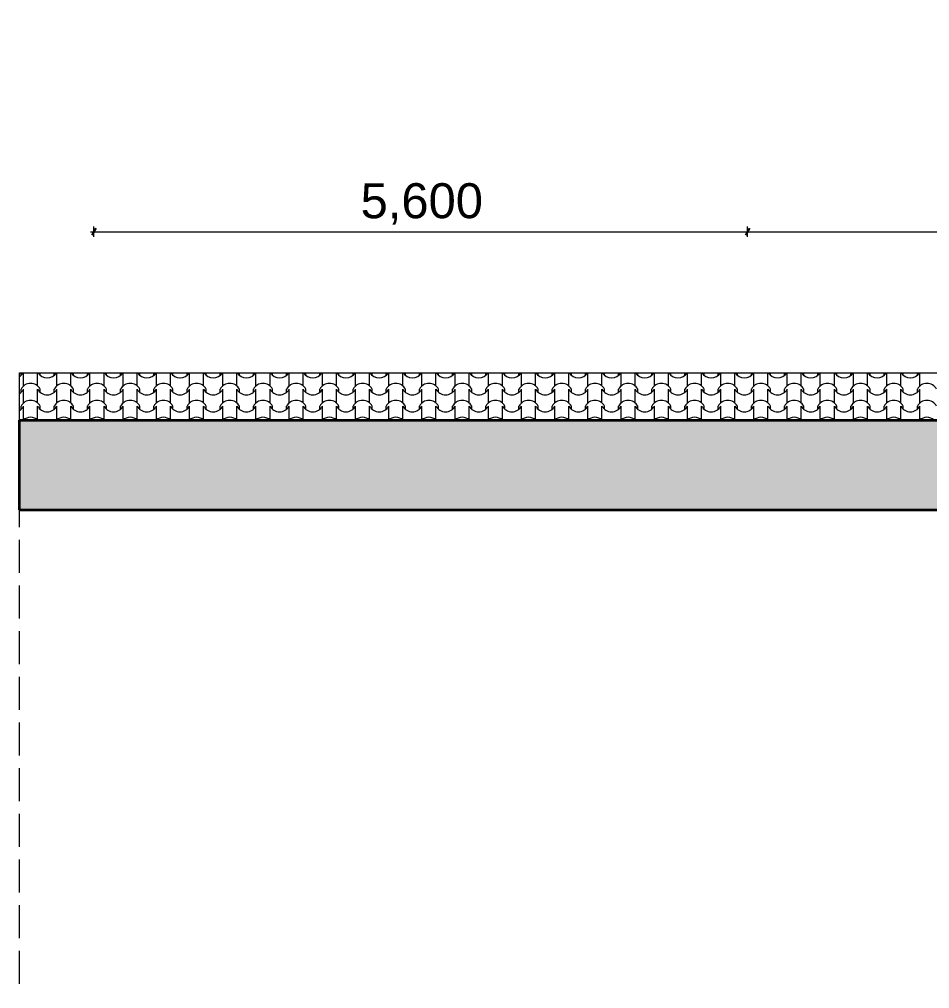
# Model space of a CAD drawing. Header units: millimetres. Extents: x 323482 to 503016, y 8175 to 72038.
# Drawn here: x 415883 to 423683, y 61691 to 69996 of the extents above; entities that cross this region are included whole.
import ezdxf

# ---------------------------------------------------------------- set-up
doc = ezdxf.new("R2010")
doc.units = ezdxf.units.MM
doc.header["$MEASUREMENT"] = 0
doc.linetypes.add('Hidden Line', pattern=[391.222223, 282.222223, -109])
doc.layers.add('Dimensioning - General', color=7, linetype='Continuous')
doc.layers.add('Shell - Roof', color=7, linetype='Continuous')
for name, color, linetype, lineweight, true_color in [('Dimensioning - General_Pen_No__45', 7, 'Continuous', 25, 0x40a5ff), ('Dimensioning - General_Pen_No__85', 7, 'Continuous', 20, 0x80c2ff), ('Shell - Roof_Pen_No__112', 7, 'Continuous', 13, 0xd5aaaa), ('Shell - Roof_Pen_No__92', 7, 'Continuous', 13, 0xbf8080)]:
    doc.layers.add(name, color=color, linetype=linetype, lineweight=lineweight, true_color=true_color)
doc.layers.add('Dimensioning - General_Pen_No__46', color=5, linetype='Continuous', lineweight=25)
doc.layers.add('Shell - Roof_Pen_No__32', color=15, linetype='Continuous', lineweight=35)
doc.styles.add('GENERATED_STYLE_1', font='arial.ttf')
doc.dimstyles.new('GENERATED_STYLE__4', dxfattribs={"dimtxt": 300, "dimasz": 45.6, "dimexe": 0.18, "dimexo": 0.0625, "dimgap": 0.09, "dimtad": 1, "dimtih": 1, "dimtoh": 1, "dimdec": 0, "dimzin": 0, "dimdsep": 46, "dimtxsty": 'GENERATED_STYLE_1', "dimblk": 'ARROWHEAD_2', "dimblk1": 'ARROWHEAD_2', "dimblk2": 'ARROWHEAD_2', "dimcen": 0.09, "dimse1": 1, "dimse2": 1, "dimclrd": 256, "dimclre": 256, "dimclrt": 5, "dimadec": 0, "dimazin": 0, "dimtfac": 1, "dimtdec": 4, "dimtmove": 0, "dimatfit": 3, "dimfxl": 1, "dimtolj": 1, "dimtzin": 0, "dimarcsym": 0})

# ---------------------------------------------------------------- blocks, each defined once
blk = doc.blocks.new('*X178')
at = {"layer": 'Shell - Roof_Pen_No__92', "color": 23, "linetype": 'Continuous', "lineweight": 13, "true_color": 0xbf8080}
for p, q in [((415897.2, 66946.1), (415897.2, 66968.2)), ((415919.2, 66914.2), (415919.2, 66968.2)), ((416039.4, 66914.2), (416039.4, 66968.2)), ((416061.4, 66946.1), (416061.4, 66968.2)), ((416181.6, 66946.1), (416181.6, 66968.2)), ((416203.6, 66914.2), (416203.6, 66968.2)), ((416323.9, 66914.2), (416323.9, 66968.2)), ((416345.9, 66946.1), (416345.9, 66968.2)), ((416466.1, 66946.1), (416466.1, 66968.2)), ((416488.1, 66914.2), (416488.1, 66968.2)), ((416608.4, 66914.2), (416608.4, 66968.2)), ((416630.4, 66946.1), (416630.4, 66968.2)), ((416750.6, 66946.1), (416750.6, 66968.2)), ((416772.6, 66914.2), (416772.6, 66968.2)), ((416892.8, 66914.2), (416892.8, 66968.2)), ((416914.8, 66946.1), (416914.8, 66968.2)), ((417035.1, 66946.1), (417035.1, 66968.2)), ((417057.1, 66914.2), (417057.1, 66968.2)), ((417177.3, 66914.2), (417177.3, 66968.2)), ((417199.3, 66946.1), (417199.3, 66968.2)), ((417319.6, 66946.1), (417319.6, 66968.2)), ((417341.6, 66914.2), (417341.6, 66968.2)), ((417461.8, 66914.2), (417461.8, 66968.2)), ((417483.8, 66946.1), (417483.8, 66968.2)), ((417604, 66946.1), (417604, 66968.2)), ((417626, 66914.2), (417626, 66968.2)), ((417746.3, 66914.2), (417746.3, 66968.2)), ((417768.3, 66946.1), (417768.3, 66968.2)), ((417888.5, 66946.1), (417888.5, 66968.2)), ((417910.5, 66914.2), (417910.5, 66968.2)), ((418030.8, 66914.2), (418030.8, 66968.2)), ((418052.8, 66946.1), (418052.8, 66968.2)), ((418173, 66946.1), (418173, 66968.2)), ((418195, 66914.2), (418195, 66968.2)), ((418315.2, 66914.2), (418315.2, 66968.2)), ((418337.2, 66946.1), (418337.2, 66968.2)), ((418457.5, 66946.1), (418457.5, 66968.2)), ((418479.5, 66914.2), (418479.5, 66968.2)), ((418599.7, 66914.2), (418599.7, 66968.2)), ((418621.7, 66946.1), (418621.7, 66968.2)), ((418742, 66946.1), (418742, 66968.2)), ((418764, 66914.2), (418764, 66968.2)), ((418884.2, 66914.2), (418884.2, 66968.2)), ((418906.2, 66946.1), (418906.2, 66968.2)), ((419026.4, 66946.1), (419026.4, 66968.2)), ((419048.4, 66914.2), (419048.4, 66968.2)), ((419168.7, 66914.2), (419168.7, 66968.2)), ((419190.7, 66946.1), (419190.7, 66968.2)), ((419310.9, 66946.1), (419310.9, 66968.2)), ((419332.9, 66914.2), (419332.9, 66968.2)), ((419453.2, 66914.2), (419453.2, 66968.2)), ((419475.2, 66946.1), (419475.2, 66968.2)), ((419595.4, 66946.1), (419595.4, 66968.2)), ((419617.4, 66914.2), (419617.4, 66968.2)), ((419737.6, 66914.2), (419737.6, 66968.2)), ((419759.6, 66946.1), (419759.6, 66968.2)), ((419879.9, 66946.1), (419879.9, 66968.2)), ((419901.9, 66914.2), (419901.9, 66968.2)), ((420022.1, 66914.2), (420022.1, 66968.2)), ((420044.1, 66946.1), (420044.1, 66968.2)), ((420164.4, 66946.1), (420164.4, 66968.2)), ((420186.4, 66914.2), (420186.4, 66968.2)), ((420306.6, 66914.2), (420306.6, 66968.2)), ((420328.6, 66946.1), (420328.6, 66968.2)), ((420448.8, 66946.1), (420448.8, 66968.2)), ((420470.8, 66914.2), (420470.8, 66968.2)), ((420591.1, 66914.2), (420591.1, 66968.2)), ((420613.1, 66946.1), (420613.1, 66968.2)), ((420733.3, 66946.1), (420733.3, 66968.2)), ((420755.3, 66914.2), (420755.3, 66968.2)), ((420875.6, 66914.2), (420875.6, 66968.2)), ((420897.6, 66946.1), (420897.6, 66968.2)), ((421017.8, 66946.1), (421017.8, 66968.2)), ((421039.8, 66914.2), (421039.8, 66968.2)), ((421160, 66914.2), (421160, 66968.2)), ((421182, 66946.1), (421182, 66968.2)), ((421302.3, 66946.1), (421302.3, 66968.2)), ((421324.3, 66914.2), (421324.3, 66968.2)), ((421444.5, 66914.2), (421444.5, 66968.2)), ((421466.5, 66946.1), (421466.5, 66968.2)), ((421586.8, 66946.1), (421586.8, 66968.2)), ((421608.8, 66914.2), (421608.8, 66968.2)), ((421729, 66914.2), (421729, 66968.2)), ((421751, 66946.1), (421751, 66968.2)), ((421871.2, 66946.1), (421871.2, 66968.2)), ((421893.2, 66914.2), (421893.2, 66968.2)), ((422013.5, 66914.2), (422013.5, 66968.2)), ((422035.5, 66946.1), (422035.5, 66968.2)), ((422155.7, 66946.1), (422155.7, 66968.2)), ((422177.7, 66914.2), (422177.7, 66968.2)), ((422298, 66914.2), (422298, 66968.2)), ((422320, 66946.1), (422320, 66968.2)), ((422440.2, 66946.1), (422440.2, 66968.2)), ((422462.2, 66914.2), (422462.2, 66968.2)), ((422582.4, 66914.2), (422582.4, 66968.2)), ((422604.4, 66946.1), (422604.4, 66968.2)), ((422724.7, 66946.1), (422724.7, 66968.2)), ((422746.7, 66914.2), (422746.7, 66968.2)), ((422866.9, 66914.2), (422866.9, 66968.2)), ((422888.9, 66946.1), (422888.9, 66968.2)), ((423009.2, 66946.1), (423009.2, 66968.2)), ((423031.2, 66914.2), (423031.2, 66968.2)), ((423151.4, 66914.2), (423151.4, 66968.2)), ((423173.4, 66946.1), (423173.4, 66968.2)), ((423293.6, 66946.1), (423293.6, 66968.2)), ((423315.6, 66914.2), (423315.6, 66968.2)), ((423435.9, 66914.2), (423435.9, 66968.2)), ((423457.9, 66946.1), (423457.9, 66968.2)), ((423578.1, 66946.1), (423578.1, 66968.2)), ((423600.1, 66914.2), (423600.1, 66968.2)), ((415919.2, 66855.4), (415919.2, 66914.2)), ((416039.4, 66855.4), (416039.4, 66914.2)), ((416203.6, 66855.4), (416203.6, 66914.2)), ((416323.9, 66855.4), (416323.9, 66914.2)), ((416488.1, 66855.4), (416488.1, 66914.2)), ((416608.4, 66855.4), (416608.4, 66914.2)), ((416772.6, 66855.4), (416772.6, 66914.2)), ((416892.8, 66855.4), (416892.8, 66914.2)), ((417057.1, 66855.4), (417057.1, 66914.2)), ((417177.3, 66855.4), (417177.3, 66914.2)), ((417341.6, 66855.4), (417341.6, 66914.2)), ((417461.8, 66855.4), (417461.8, 66914.2)), ((417626, 66855.4), (417626, 66914.2)), ((417746.3, 66855.4), (417746.3, 66914.2)), ((417910.5, 66855.4), (417910.5, 66914.2)), ((418030.8, 66855.4), (418030.8, 66914.2)), ((418195, 66855.4), (418195, 66914.2)), ((418315.2, 66855.4), (418315.2, 66914.2)), ((418479.5, 66855.4), (418479.5, 66914.2)), ((418599.7, 66855.4), (418599.7, 66914.2)), ((418764, 66855.4), (418764, 66914.2)), ((418884.2, 66855.4), (418884.2, 66914.2)), ((419048.4, 66855.4), (419048.4, 66914.2)), ((419168.7, 66855.4), (419168.7, 66914.2)), ((419332.9, 66855.4), (419332.9, 66914.2)), ((419453.2, 66855.4), (419453.2, 66914.2)), ((419617.4, 66855.4), (419617.4, 66914.2)), ((419737.6, 66855.4), (419737.6, 66914.2)), ((419901.9, 66855.4), (419901.9, 66914.2)), ((420022.1, 66855.4), (420022.1, 66914.2)), ((420186.4, 66855.4), (420186.4, 66914.2)), ((420306.6, 66855.4), (420306.6, 66914.2)), ((420470.8, 66855.4), (420470.8, 66914.2)), ((420591.1, 66855.4), (420591.1, 66914.2)), ((420755.3, 66855.4), (420755.3, 66914.2)), ((420875.6, 66855.4), (420875.6, 66914.2)), ((421039.8, 66855.4), (421039.8, 66914.2)), ((421160, 66855.4), (421160, 66914.2)), ((421324.3, 66855.4), (421324.3, 66914.2)), ((421444.5, 66855.4), (421444.5, 66914.2)), ((421608.8, 66855.4), (421608.8, 66914.2)), ((421729, 66855.4), (421729, 66914.2)), ((421893.2, 66855.4), (421893.2, 66914.2)), ((422013.5, 66855.4), (422013.5, 66914.2)), ((422177.7, 66855.4), (422177.7, 66914.2)), ((422298, 66855.4), (422298, 66914.2)), ((422462.2, 66855.4), (422462.2, 66914.2)), ((422582.4, 66855.4), (422582.4, 66914.2)), ((422746.7, 66855.4), (422746.7, 66914.2)), ((422866.9, 66855.4), (422866.9, 66914.2)), ((423031.2, 66855.4), (423031.2, 66914.2)), ((423151.4, 66855.4), (423151.4, 66914.2)), ((423315.6, 66855.4), (423315.6, 66914.2)), ((423435.9, 66855.4), (423435.9, 66914.2)), ((423600.1, 66855.4), (423600.1, 66914.2)), ((415897.2, 66800.8), (415897.2, 66827.9)), ((415919.2, 66769), (415919.2, 66827.9)), ((416039.4, 66769), (416039.4, 66827.9)), ((416061.4, 66800.8), (416061.4, 66827.9)), ((416181.6, 66800.8), (416181.6, 66827.9)), ((416203.6, 66769), (416203.6, 66827.9)), ((416323.9, 66769), (416323.9, 66827.9)), ((416345.9, 66800.8), (416345.9, 66827.9)), ((416466.1, 66800.8), (416466.1, 66827.9)), ((416488.1, 66769), (416488.1, 66827.9)), ((416608.4, 66769), (416608.4, 66827.9)), ((416630.4, 66800.8), (416630.4, 66827.9)), ((416750.6, 66800.8), (416750.6, 66827.9)), ((416772.6, 66769), (416772.6, 66827.9)), ((416892.8, 66769), (416892.8, 66827.9)), ((416914.8, 66800.8), (416914.8, 66827.9)), ((417035.1, 66800.8), (417035.1, 66827.9)), ((417057.1, 66769), (417057.1, 66827.9)), ((417177.3, 66769), (417177.3, 66827.9)), ((417199.3, 66800.8), (417199.3, 66827.9)), ((417319.6, 66800.8), (417319.6, 66827.9)), ((417341.6, 66769), (417341.6, 66827.9)), ((417461.8, 66769), (417461.8, 66827.9)), ((417483.8, 66800.8), (417483.8, 66827.9)), ((417604, 66800.8), (417604, 66827.9)), ((417626, 66769), (417626, 66827.9)), ((417746.3, 66769), (417746.3, 66827.9)), ((417768.3, 66800.8), (417768.3, 66827.9)), ((417888.5, 66800.8), (417888.5, 66827.9)), ((417910.5, 66769), (417910.5, 66827.9)), ((418030.8, 66769), (418030.8, 66827.9)), ((418052.8, 66800.8), (418052.8, 66827.9)), ((418173, 66800.8), (418173, 66827.9)), ((418195, 66769), (418195, 66827.9)), ((418315.2, 66769), (418315.2, 66827.9)), ((418337.2, 66800.8), (418337.2, 66827.9)), ((418457.5, 66800.8), (418457.5, 66827.9)), ((418479.5, 66769), (418479.5, 66827.9)), ((418599.7, 66769), (418599.7, 66827.9)), ((418621.7, 66800.8), (418621.7, 66827.9)), ((418742, 66800.8), (418742, 66827.9)), ((418764, 66769), (418764, 66827.9)), ((418884.2, 66769), (418884.2, 66827.9)), ((418906.2, 66800.8), (418906.2, 66827.9)), ((419026.4, 66800.8), (419026.4, 66827.9)), ((419048.4, 66769), (419048.4, 66827.9)), ((419168.7, 66769), (419168.7, 66827.9)), ((419190.7, 66800.8), (419190.7, 66827.9)), ((419310.9, 66800.8), (419310.9, 66827.9)), ((419332.9, 66769), (419332.9, 66827.9)), ((419453.2, 66769), (419453.2, 66827.9)), ((419475.2, 66800.8), (419475.2, 66827.9)), ((419595.4, 66800.8), (419595.4, 66827.9)), ((419617.4, 66769), (419617.4, 66827.9)), ((419737.6, 66769), (419737.6, 66827.9)), ((419759.6, 66800.8), (419759.6, 66827.9)), ((419879.9, 66800.8), (419879.9, 66827.9)), ((419901.9, 66769), (419901.9, 66827.9)), ((420022.1, 66769), (420022.1, 66827.9)), ((420044.1, 66800.8), (420044.1, 66827.9)), ((420164.4, 66800.8), (420164.4, 66827.9)), ((420186.4, 66769), (420186.4, 66827.9)), ((420306.6, 66769), (420306.6, 66827.9)), ((420328.6, 66800.8), (420328.6, 66827.9)), ((420448.8, 66800.8), (420448.8, 66827.9)), ((420470.8, 66769), (420470.8, 66827.9)), ((420591.1, 66769), (420591.1, 66827.9)), ((420613.1, 66800.8), (420613.1, 66827.9)), ((420733.3, 66800.8), (420733.3, 66827.9)), ((420755.3, 66769), (420755.3, 66827.9)), ((420875.6, 66769), (420875.6, 66827.9)), ((420897.6, 66800.8), (420897.6, 66827.9)), ((421017.8, 66800.8), (421017.8, 66827.9)), ((421039.8, 66769), (421039.8, 66827.9)), ((421160, 66769), (421160, 66827.9)), ((421182, 66800.8), (421182, 66827.9)), ((421302.3, 66800.8), (421302.3, 66827.9)), ((421324.3, 66769), (421324.3, 66827.9)), ((421444.5, 66769), (421444.5, 66827.9)), ((421466.5, 66800.8), (421466.5, 66827.9)), ((421586.8, 66800.8), (421586.8, 66827.9)), ((421608.8, 66769), (421608.8, 66827.9)), ((421729, 66769), (421729, 66827.9)), ((421751, 66800.8), (421751, 66827.9)), ((421871.2, 66800.8), (421871.2, 66827.9)), ((421893.2, 66769), (421893.2, 66827.9)), ((422013.5, 66769), (422013.5, 66827.9)), ((422035.5, 66800.8), (422035.5, 66827.9)), ((422155.7, 66800.8), (422155.7, 66827.9)), ((422177.7, 66769), (422177.7, 66827.9)), ((422298, 66769), (422298, 66827.9)), ((422320, 66800.8), (422320, 66827.9)), ((422440.2, 66800.8), (422440.2, 66827.9)), ((422462.2, 66769), (422462.2, 66827.9)), ((422582.4, 66769), (422582.4, 66827.9)), ((422604.4, 66800.8), (422604.4, 66827.9)), ((422724.7, 66800.8), (422724.7, 66827.9)), ((422746.7, 66769), (422746.7, 66827.9)), ((422866.9, 66769), (422866.9, 66827.9)), ((422888.9, 66800.8), (422888.9, 66827.9)), ((423009.2, 66800.8), (423009.2, 66827.9)), ((423031.2, 66769), (423031.2, 66827.9)), ((423151.4, 66769), (423151.4, 66827.9)), ((423173.4, 66800.8), (423173.4, 66827.9)), ((423293.6, 66800.8), (423293.6, 66827.9)), ((423315.6, 66769), (423315.6, 66827.9)), ((423435.9, 66769), (423435.9, 66827.9)), ((423457.9, 66800.8), (423457.9, 66827.9)), ((423578.1, 66800.8), (423578.1, 66827.9)), ((423600.1, 66769), (423600.1, 66827.9)), ((415919.2, 66710.1), (415919.2, 66769)), ((416039.4, 66710.1), (416039.4, 66769)), ((416203.6, 66710.1), (416203.6, 66769)), ((416323.9, 66710.1), (416323.9, 66769)), ((416488.1, 66710.1), (416488.1, 66769)), ((416608.4, 66710.1), (416608.4, 66769)), ((416772.6, 66710.1), (416772.6, 66769)), ((416892.8, 66710.1), (416892.8, 66769)), ((417057.1, 66710.1), (417057.1, 66769)), ((417177.3, 66710.1), (417177.3, 66769)), ((417341.6, 66710.1), (417341.6, 66769)), ((417461.8, 66710.1), (417461.8, 66769)), ((417626, 66710.1), (417626, 66769)), ((417746.3, 66710.1), (417746.3, 66769)), ((417910.5, 66710.1), (417910.5, 66769)), ((418030.8, 66710.1), (418030.8, 66769)), ((418195, 66710.1), (418195, 66769)), ((418315.2, 66710.1), (418315.2, 66769)), ((418479.5, 66710.1), (418479.5, 66769)), ((418599.7, 66710.1), (418599.7, 66769)), ((418764, 66710.1), (418764, 66769)), ((418884.2, 66710.1), (418884.2, 66769)), ((419048.4, 66710.1), (419048.4, 66769)), ((419168.7, 66710.1), (419168.7, 66769)), ((419332.9, 66710.1), (419332.9, 66769)), ((419453.2, 66710.1), (419453.2, 66769)), ((419617.4, 66710.1), (419617.4, 66769)), ((419737.6, 66710.1), (419737.6, 66769)), ((419901.9, 66710.1), (419901.9, 66769)), ((420022.1, 66710.1), (420022.1, 66769)), ((420186.4, 66710.1), (420186.4, 66769)), ((420306.6, 66710.1), (420306.6, 66769)), ((420470.8, 66710.1), (420470.8, 66769)), ((420591.1, 66710.1), (420591.1, 66769)), ((420755.3, 66710.1), (420755.3, 66769)), ((420875.6, 66710.1), (420875.6, 66769)), ((421039.8, 66710.1), (421039.8, 66769)), ((421160, 66710.1), (421160, 66769)), ((421324.3, 66710.1), (421324.3, 66769)), ((421444.5, 66710.1), (421444.5, 66769)), ((421608.8, 66710.1), (421608.8, 66769)), ((421729, 66710.1), (421729, 66769)), ((421893.2, 66710.1), (421893.2, 66769)), ((422013.5, 66710.1), (422013.5, 66769)), ((422177.7, 66710.1), (422177.7, 66769)), ((422298, 66710.1), (422298, 66769)), ((422462.2, 66710.1), (422462.2, 66769)), ((422582.4, 66710.1), (422582.4, 66769)), ((422746.7, 66710.1), (422746.7, 66769)), ((422866.9, 66710.1), (422866.9, 66769)), ((423031.2, 66710.1), (423031.2, 66769)), ((423151.4, 66710.1), (423151.4, 66769)), ((423315.6, 66710.1), (423315.6, 66769)), ((423435.9, 66710.1), (423435.9, 66769)), ((423600.1, 66710.1), (423600.1, 66769)), ((415897.2, 66655.6), (415897.2, 66682.7)), ((415919.2, 66623.8), (415919.2, 66682.7)), ((415919.2, 66564.9), (415919.2, 66623.8)), ((416039.4, 66623.8), (416039.4, 66682.7)), ((416039.4, 66564.9), (416039.4, 66623.8)), ((416061.4, 66655.6), (416061.4, 66682.7)), ((416181.6, 66655.6), (416181.6, 66682.7)), ((416203.6, 66623.8), (416203.6, 66682.7)), ((416203.6, 66564.9), (416203.6, 66623.8)), ((416323.9, 66623.8), (416323.9, 66682.7)), ((416323.9, 66564.9), (416323.9, 66623.8)), ((416345.9, 66655.6), (416345.9, 66682.7)), ((416466.1, 66655.6), (416466.1, 66682.7)), ((416488.1, 66623.8), (416488.1, 66682.7)), ((416488.1, 66564.9), (416488.1, 66623.8)), ((416608.4, 66623.8), (416608.4, 66682.7)), ((416608.4, 66564.9), (416608.4, 66623.8)), ((416630.4, 66655.6), (416630.4, 66682.7)), ((416750.6, 66655.6), (416750.6, 66682.7)), ((416772.6, 66623.8), (416772.6, 66682.7)), ((416772.6, 66564.9), (416772.6, 66623.8)), ((416892.8, 66623.8), (416892.8, 66682.7)), ((416892.8, 66564.9), (416892.8, 66623.8)), ((416914.8, 66655.6), (416914.8, 66682.7)), ((417035.1, 66655.6), (417035.1, 66682.7)), ((417057.1, 66623.8), (417057.1, 66682.7)), ((417057.1, 66564.9), (417057.1, 66623.8)), ((417177.3, 66623.8), (417177.3, 66682.7)), ((417177.3, 66564.9), (417177.3, 66623.8)), ((417199.3, 66655.6), (417199.3, 66682.7)), ((417319.6, 66655.6), (417319.6, 66682.7)), ((417341.6, 66623.8), (417341.6, 66682.7)), ((417341.6, 66564.9), (417341.6, 66623.8)), ((417461.8, 66623.8), (417461.8, 66682.7)), ((417461.8, 66564.9), (417461.8, 66623.8)), ((417483.8, 66655.6), (417483.8, 66682.7)), ((417604, 66655.6), (417604, 66682.7)), ((417626, 66623.8), (417626, 66682.7)), ((417626, 66564.9), (417626, 66623.8)), ((417746.3, 66623.8), (417746.3, 66682.7)), ((417746.3, 66564.9), (417746.3, 66623.8)), ((417768.3, 66655.6), (417768.3, 66682.7)), ((417888.5, 66655.6), (417888.5, 66682.7)), ((417910.5, 66623.8), (417910.5, 66682.7)), ((417910.5, 66564.9), (417910.5, 66623.8)), ((418030.8, 66623.8), (418030.8, 66682.7)), ((418030.8, 66564.9), (418030.8, 66623.8)), ((418052.8, 66655.6), (418052.8, 66682.7)), ((418173, 66655.6), (418173, 66682.7)), ((418195, 66623.8), (418195, 66682.7)), ((418195, 66564.9), (418195, 66623.8)), ((418315.2, 66623.8), (418315.2, 66682.7)), ((418315.2, 66564.9), (418315.2, 66623.8)), ((418337.2, 66655.6), (418337.2, 66682.7)), ((418457.5, 66655.6), (418457.5, 66682.7)), ((418479.5, 66623.8), (418479.5, 66682.7)), ((418479.5, 66564.9), (418479.5, 66623.8)), ((418599.7, 66623.8), (418599.7, 66682.7)), ((418599.7, 66564.9), (418599.7, 66623.8)), ((418621.7, 66655.6), (418621.7, 66682.7)), ((418742, 66655.6), (418742, 66682.7)), ((418764, 66623.8), (418764, 66682.7)), ((418764, 66564.9), (418764, 66623.8)), ((418884.2, 66623.8), (418884.2, 66682.7)), ((418884.2, 66564.9), (418884.2, 66623.8)), ((418906.2, 66655.6), (418906.2, 66682.7)), ((419026.4, 66655.6), (419026.4, 66682.7)), ((419048.4, 66623.8), (419048.4, 66682.7)), ((419048.4, 66564.9), (419048.4, 66623.8)), ((419168.7, 66623.8), (419168.7, 66682.7)), ((419168.7, 66564.9), (419168.7, 66623.8)), ((419190.7, 66655.6), (419190.7, 66682.7)), ((419310.9, 66655.6), (419310.9, 66682.7)), ((419332.9, 66623.8), (419332.9, 66682.7)), ((419332.9, 66564.9), (419332.9, 66623.8)), ((419453.2, 66623.8), (419453.2, 66682.7)), ((419453.2, 66564.9), (419453.2, 66623.8)), ((419475.2, 66655.6), (419475.2, 66682.7)), ((419595.4, 66655.6), (419595.4, 66682.7)), ((419617.4, 66623.8), (419617.4, 66682.7)), ((419617.4, 66564.9), (419617.4, 66623.8)), ((419737.6, 66623.8), (419737.6, 66682.7)), ((419737.6, 66564.9), (419737.6, 66623.8)), ((419759.6, 66655.6), (419759.6, 66682.7)), ((419879.9, 66655.6), (419879.9, 66682.7)), ((419901.9, 66623.8), (419901.9, 66682.7)), ((419901.9, 66564.9), (419901.9, 66623.8)), ((420022.1, 66623.8), (420022.1, 66682.7)), ((420022.1, 66564.9), (420022.1, 66623.8)), ((420044.1, 66655.6), (420044.1, 66682.7)), ((420164.4, 66655.6), (420164.4, 66682.7)), ((420186.4, 66623.8), (420186.4, 66682.7)), ((420186.4, 66564.9), (420186.4, 66623.8)), ((420306.6, 66623.8), (420306.6, 66682.7)), ((420306.6, 66564.9), (420306.6, 66623.8)), ((420328.6, 66655.6), (420328.6, 66682.7)), ((420448.8, 66655.6), (420448.8, 66682.7)), ((420470.8, 66623.8), (420470.8, 66682.7)), ((420470.8, 66564.9), (420470.8, 66623.8)), ((420591.1, 66623.8), (420591.1, 66682.7)), ((420591.1, 66564.9), (420591.1, 66623.8)), ((420613.1, 66655.6), (420613.1, 66682.7)), ((420733.3, 66655.6), (420733.3, 66682.7)), ((420755.3, 66623.8), (420755.3, 66682.7)), ((420755.3, 66564.9), (420755.3, 66623.8)), ((420875.6, 66623.8), (420875.6, 66682.7)), ((420875.6, 66564.9), (420875.6, 66623.8)), ((420897.6, 66655.6), (420897.6, 66682.7)), ((421017.8, 66655.6), (421017.8, 66682.7)), ((421039.8, 66623.8), (421039.8, 66682.7)), ((421039.8, 66564.9), (421039.8, 66623.8)), ((421160, 66623.8), (421160, 66682.7)), ((421160, 66564.9), (421160, 66623.8)), ((421182, 66655.6), (421182, 66682.7)), ((421302.3, 66655.6), (421302.3, 66682.7)), ((421324.3, 66623.8), (421324.3, 66682.7)), ((421324.3, 66564.9), (421324.3, 66623.8)), ((421444.5, 66623.8), (421444.5, 66682.7)), ((421444.5, 66564.9), (421444.5, 66623.8)), ((421466.5, 66655.6), (421466.5, 66682.7)), ((421586.8, 66655.6), (421586.8, 66682.7)), ((421608.8, 66623.8), (421608.8, 66682.7)), ((421608.8, 66564.9), (421608.8, 66623.8)), ((421729, 66623.8), (421729, 66682.7)), ((421729, 66564.9), (421729, 66623.8)), ((421751, 66655.6), (421751, 66682.7)), ((421871.2, 66655.6), (421871.2, 66682.7)), ((421893.2, 66623.8), (421893.2, 66682.7)), ((421893.2, 66564.9), (421893.2, 66623.8)), ((422013.5, 66623.8), (422013.5, 66682.7)), ((422013.5, 66564.9), (422013.5, 66623.8)), ((422035.5, 66655.6), (422035.5, 66682.7)), ((422155.7, 66655.6), (422155.7, 66682.7)), ((422177.7, 66623.8), (422177.7, 66682.7)), ((422177.7, 66564.9), (422177.7, 66623.8)), ((422298, 66623.8), (422298, 66682.7)), ((422298, 66564.9), (422298, 66623.8)), ((422320, 66655.6), (422320, 66682.7)), ((422440.2, 66655.6), (422440.2, 66682.7)), ((422462.2, 66623.8), (422462.2, 66682.7)), ((422462.2, 66564.9), (422462.2, 66623.8)), ((422582.4, 66623.8), (422582.4, 66682.7)), ((422582.4, 66564.9), (422582.4, 66623.8)), ((422604.4, 66655.6), (422604.4, 66682.7)), ((422724.7, 66655.6), (422724.7, 66682.7)), ((422746.7, 66623.8), (422746.7, 66682.7)), ((422746.7, 66564.9), (422746.7, 66623.8)), ((422866.9, 66623.8), (422866.9, 66682.7)), ((422866.9, 66564.9), (422866.9, 66623.8)), ((422888.9, 66655.6), (422888.9, 66682.7)), ((423009.2, 66655.6), (423009.2, 66682.7)), ((423031.2, 66623.8), (423031.2, 66682.7)), ((423031.2, 66564.9), (423031.2, 66623.8)), ((423151.4, 66623.8), (423151.4, 66682.7)), ((423151.4, 66564.9), (423151.4, 66623.8)), ((423173.4, 66655.6), (423173.4, 66682.7)), ((423293.6, 66655.6), (423293.6, 66682.7)), ((423315.6, 66623.8), (423315.6, 66682.7)), ((423315.6, 66564.9), (423315.6, 66623.8)), ((423435.9, 66623.8), (423435.9, 66682.7)), ((423435.9, 66564.9), (423435.9, 66623.8)), ((423457.9, 66655.6), (423457.9, 66682.7)), ((423578.1, 66655.6), (423578.1, 66682.7)), ((423600.1, 66623.8), (423600.1, 66682.7)), ((423600.1, 66564.9), (423600.1, 66623.8))]:
    blk.add_line(p, q, dxfattribs=at)
for centre, major_axis, start_param, end_param in [((415836.8, 67013.7), (92.5, 0), 5.236279, 5.749124), ((416121.8, 67013.7), (92.5, 0), 3.675654, 4.709413), ((416121.2, 67013.7), (92.5, 0), 4.715365, 5.749124), ((416406.3, 67013.7), (92.5, 0), 3.675654, 4.709413), ((416405.7, 67013.7), (92.5, 0), 4.715365, 5.749124), ((416690.8, 67013.7), (92.5, 0), 3.675654, 4.709413), ((416690.2, 67013.7), (92.5, 0), 4.715365, 5.749124), ((416975.2, 67013.7), (92.5, 0), 3.675654, 4.709413), ((416974.7, 67013.7), (92.5, 0), 4.715365, 5.749124), ((417259.7, 67013.7), (92.5, 0), 3.675654, 4.709413), ((417259.2, 67013.7), (92.5, 0), 4.715365, 5.749124), ((417544.2, 67013.7), (92.5, 0), 3.675654, 4.709413), ((417543.6, 67013.7), (92.5, 0), 4.715365, 5.749124), ((417828.7, 67013.7), (92.5, 0), 3.675654, 4.709413), ((417828.1, 67013.7), (92.5, 0), 4.715365, 5.749124), ((418113.2, 67013.7), (92.5, 0), 3.675654, 4.709413), ((418112.6, 67013.7), (92.5, 0), 4.715365, 5.749124), ((418397.6, 67013.7), (92.5, 0), 3.675654, 4.709413), ((418397.1, 67013.7), (92.5, 0), 4.715365, 5.749124), ((418682.1, 67013.7), (92.5, 0), 3.675654, 4.709413), ((418681.6, 67013.7), (92.5, 0), 4.715365, 5.749124), ((418966.6, 67013.7), (92.5, 0), 3.675654, 4.709413), ((418966, 67013.7), (92.5, 0), 4.715365, 5.749124), ((419251.1, 67013.7), (92.5, 0), 3.675654, 4.709413), ((419250.5, 67013.7), (92.5, 0), 4.715365, 5.749124), ((419535.6, 67013.7), (92.5, 0), 3.675654, 4.709413), ((419535, 67013.7), (92.5, 0), 4.715365, 5.749124), ((419820, 67013.7), (92.5, 0), 3.675654, 4.709413), ((419819.5, 67013.7), (92.5, 0), 4.715365, 5.749124), ((420104.5, 67013.7), (92.5, 0), 3.675654, 4.709413), ((420104, 67013.7), (92.5, 0), 4.715365, 5.749124), ((420389, 67013.7), (92.5, 0), 3.675654, 4.709413), ((420388.4, 67013.7), (92.5, 0), 4.715365, 5.749124), ((420673.5, 67013.7), (92.5, 0), 3.675654, 4.709413), ((420672.9, 67013.7), (92.5, 0), 4.715365, 5.749124), ((420958, 67013.7), (92.5, 0), 3.675654, 4.709413), ((420957.4, 67013.7), (92.5, 0), 4.715365, 5.749124), ((421242.4, 67013.7), (92.5, 0), 3.675654, 4.709413), ((421241.9, 67013.7), (92.5, 0), 4.715365, 5.749124), ((421526.9, 67013.7), (92.5, 0), 3.675654, 4.709413), ((421526.4, 67013.7), (92.5, 0), 4.715365, 5.749124), ((421811.4, 67013.7), (92.5, 0), 3.675654, 4.709413), ((421810.8, 67013.7), (92.5, 0), 4.715365, 5.749124), ((422095.9, 67013.7), (92.5, 0), 3.675654, 4.709413), ((422095.3, 67013.7), (92.5, 0), 4.715365, 5.749124), ((422380.4, 67013.7), (92.5, 0), 3.675654, 4.709413), ((422379.8, 67013.7), (92.5, 0), 4.715365, 5.749124), ((422664.8, 67013.7), (92.5, 0), 3.675654, 4.709413), ((422664.3, 67013.7), (92.5, 0), 4.715365, 5.749124), ((422949.3, 67013.7), (92.5, 0), 3.675654, 4.709413), ((422948.8, 67013.7), (92.5, 0), 4.715365, 5.749124), ((423233.8, 67013.7), (92.5, 0), 3.675654, 4.709413), ((423233.2, 67013.7), (92.5, 0), 4.715365, 5.749124), ((423518.3, 67013.7), (92.5, 0), 3.675654, 4.709413), ((423517.7, 67013.7), (92.5, 0), 4.715365, 5.749124), ((415979.3, 66788), (91.9, 0), 0.466079, 2.675513), ((416263.8, 66788), (91.9, 0), 0.466079, 2.675513), ((416548.2, 66788), (91.9, 0), 0.466079, 2.675513), ((416832.7, 66788), (91.9, 0), 0.466079, 2.675513), ((417117.2, 66788), (91.9, 0), 0.466079, 2.675513), ((417401.7, 66788), (91.9, 0), 0.466079, 2.675513), ((417686.2, 66788), (91.9, 0), 0.466079, 2.675513), ((417970.6, 66788), (91.9, 0), 0.466079, 2.675513), ((418255.1, 66788), (91.9, 0), 0.466079, 2.675513), ((418539.6, 66788), (91.9, 0), 0.466079, 2.675513), ((418824.1, 66788), (91.9, 0), 0.466079, 2.675513), ((419108.6, 66788), (91.9, 0), 0.466079, 2.675513), ((419393, 66788), (91.9, 0), 0.466079, 2.675513), ((419677.5, 66788), (91.9, 0), 0.466079, 2.675513), ((419962, 66788), (91.9, 0), 0.466079, 2.675513), ((420246.5, 66788), (91.9, 0), 0.466079, 2.675513), ((420531, 66788), (91.9, 0), 0.466079, 2.675513), ((420815.4, 66788), (91.9, 0), 0.466079, 2.675513), ((421099.9, 66788), (91.9, 0), 0.466079, 2.675513), ((421384.4, 66788), (91.9, 0), 0.466079, 2.675513), ((421668.9, 66788), (91.9, 0), 0.466079, 2.675513), ((421953.4, 66788), (91.9, 0), 0.466079, 2.675513), ((422237.8, 66788), (91.9, 0), 0.466079, 2.675513), ((422522.3, 66788), (91.9, 0), 0.466079, 2.675513), ((422806.8, 66788), (91.9, 0), 0.466079, 2.675513), ((423091.3, 66788), (91.9, 0), 0.466079, 2.675513), ((423375.8, 66788), (91.9, 0), 0.466079, 2.675513), ((423660.2, 66788), (91.9, 0), 0.466079, 2.675513), ((415836.8, 66868.5), (92.5, 0), 5.236279, 5.812147), ((416121.8, 66868.5), (92.5, 0), 3.612631, 4.709413), ((416121.2, 66868.5), (92.5, 0), 4.715365, 5.812147), ((416406.3, 66868.5), (92.5, 0), 3.612631, 4.709413), ((416405.7, 66868.5), (92.5, 0), 4.715365, 5.812147), ((416690.8, 66868.5), (92.5, 0), 3.612631, 4.709413), ((416690.2, 66868.5), (92.5, 0), 4.715365, 5.812147), ((416975.2, 66868.5), (92.5, 0), 3.612631, 4.709413), ((416974.7, 66868.5), (92.5, 0), 4.715365, 5.812147), ((417259.7, 66868.5), (92.5, 0), 3.612631, 4.709413), ((417259.2, 66868.5), (92.5, 0), 4.715365, 5.812147), ((417544.2, 66868.5), (92.5, 0), 3.612631, 4.709413), ((417543.6, 66868.5), (92.5, 0), 4.715365, 5.812147), ((417828.7, 66868.5), (92.5, 0), 3.612631, 4.709413), ((417828.1, 66868.5), (92.5, 0), 4.715365, 5.812147), ((418113.2, 66868.5), (92.5, 0), 3.612631, 4.709413), ((418112.6, 66868.5), (92.5, 0), 4.715365, 5.812147), ((418397.6, 66868.5), (92.5, 0), 3.612631, 4.709413), ((418397.1, 66868.5), (92.5, 0), 4.715365, 5.812147), ((418682.1, 66868.5), (92.5, 0), 3.612631, 4.709413), ((418681.6, 66868.5), (92.5, 0), 4.715365, 5.812147), ((418966.6, 66868.5), (92.5, 0), 3.612631, 4.709413), ((418966, 66868.5), (92.5, 0), 4.715365, 5.812147), ((419251.1, 66868.5), (92.5, 0), 3.612631, 4.709413), ((419250.5, 66868.5), (92.5, 0), 4.715365, 5.812147), ((419535.6, 66868.5), (92.5, 0), 3.612631, 4.709413), ((419535, 66868.5), (92.5, 0), 4.715365, 5.812147), ((419820, 66868.5), (92.5, 0), 3.612631, 4.709413), ((419819.5, 66868.5), (92.5, 0), 4.715365, 5.812147), ((420104.5, 66868.5), (92.5, 0), 3.612631, 4.709413), ((420104, 66868.5), (92.5, 0), 4.715365, 5.812147), ((420389, 66868.5), (92.5, 0), 3.612631, 4.709413), ((420388.4, 66868.5), (92.5, 0), 4.715365, 5.812147), ((420673.5, 66868.5), (92.5, 0), 3.612631, 4.709413), ((420672.9, 66868.5), (92.5, 0), 4.715365, 5.812147), ((420958, 66868.5), (92.5, 0), 3.612631, 4.709413), ((420957.4, 66868.5), (92.5, 0), 4.715365, 5.812147), ((421242.4, 66868.5), (92.5, 0), 3.612631, 4.709413), ((421241.9, 66868.5), (92.5, 0), 4.715365, 5.812147), ((421526.9, 66868.5), (92.5, 0), 3.612631, 4.709413), ((421526.4, 66868.5), (92.5, 0), 4.715365, 5.812147), ((421811.4, 66868.5), (92.5, 0), 3.612631, 4.709413), ((421810.8, 66868.5), (92.5, 0), 4.715365, 5.812147), ((422095.9, 66868.5), (92.5, 0), 3.612631, 4.709413), ((422095.3, 66868.5), (92.5, 0), 4.715365, 5.812147), ((422380.4, 66868.5), (92.5, 0), 3.612631, 4.709413), ((422379.8, 66868.5), (92.5, 0), 4.715365, 5.812147), ((422664.8, 66868.5), (92.5, 0), 3.612631, 4.709413), ((422664.3, 66868.5), (92.5, 0), 4.715365, 5.812147), ((422949.3, 66868.5), (92.5, 0), 3.612631, 4.709413), ((422948.8, 66868.5), (92.5, 0), 4.715365, 5.812147), ((423233.8, 66868.5), (92.5, 0), 3.612631, 4.709413), ((423233.2, 66868.5), (92.5, 0), 4.715365, 5.812147), ((423518.3, 66868.5), (92.5, 0), 3.612631, 4.709413), ((423517.7, 66868.5), (92.5, 0), 4.715365, 5.812147), ((415979.3, 66642.8), (91.9, 0), 0.466079, 2.675513), ((416263.8, 66642.8), (91.9, 0), 0.466079, 2.675513), ((416548.2, 66642.8), (91.9, 0), 0.466079, 2.675513), ((416832.7, 66642.8), (91.9, 0), 0.466079, 2.675513), ((417117.2, 66642.8), (91.9, 0), 0.466079, 2.675513), ((417401.7, 66642.8), (91.9, 0), 0.466079, 2.675513), ((417686.2, 66642.8), (91.9, 0), 0.466079, 2.675513), ((417970.6, 66642.8), (91.9, 0), 0.466079, 2.675513), ((418255.1, 66642.8), (91.9, 0), 0.466079, 2.675513), ((418539.6, 66642.8), (91.9, 0), 0.466079, 2.675513), ((418824.1, 66642.8), (91.9, 0), 0.466079, 2.675513), ((419108.6, 66642.8), (91.9, 0), 0.466079, 2.675513), ((419393, 66642.8), (91.9, 0), 0.466079, 2.675513), ((419677.5, 66642.8), (91.9, 0), 0.466079, 2.675513), ((419962, 66642.8), (91.9, 0), 0.466079, 2.675513), ((420246.5, 66642.8), (91.9, 0), 0.466079, 2.675513), ((420531, 66642.8), (91.9, 0), 0.466079, 2.675513), ((420815.4, 66642.8), (91.9, 0), 0.466079, 2.675513), ((421099.9, 66642.8), (91.9, 0), 0.466079, 2.675513), ((421384.4, 66642.8), (91.9, 0), 0.466079, 2.675513), ((421668.9, 66642.8), (91.9, 0), 0.466079, 2.675513), ((421953.4, 66642.8), (91.9, 0), 0.466079, 2.675513), ((422237.8, 66642.8), (91.9, 0), 0.466079, 2.675513), ((422522.3, 66642.8), (91.9, 0), 0.466079, 2.675513), ((422806.8, 66642.8), (91.9, 0), 0.466079, 2.675513), ((423091.3, 66642.8), (91.9, 0), 0.466079, 2.675513), ((423375.8, 66642.8), (91.9, 0), 0.466079, 2.675513), ((423660.2, 66642.8), (91.9, 0), 0.466079, 2.675513), ((415836.8, 66723.2), (92.5, 0), 5.236279, 5.812147), ((416121.8, 66723.2), (92.5, 0), 3.612631, 4.709413), ((416121.2, 66723.2), (92.5, 0), 4.715365, 5.812147), ((416406.3, 66723.2), (92.5, 0), 3.612631, 4.709413), ((416405.7, 66723.2), (92.5, 0), 4.715365, 5.812147), ((416690.8, 66723.2), (92.5, 0), 3.612631, 4.709413), ((416690.2, 66723.2), (92.5, 0), 4.715365, 5.812147), ((416975.2, 66723.2), (92.5, 0), 3.612631, 4.709413), ((416974.7, 66723.2), (92.5, 0), 4.715365, 5.812147), ((417259.7, 66723.2), (92.5, 0), 3.612631, 4.709413), ((417259.2, 66723.2), (92.5, 0), 4.715365, 5.812147), ((417544.2, 66723.2), (92.5, 0), 3.612631, 4.709413), ((417543.6, 66723.2), (92.5, 0), 4.715365, 5.812147), ((417828.7, 66723.2), (92.5, 0), 3.612631, 4.709413), ((417828.1, 66723.2), (92.5, 0), 4.715365, 5.812147), ((418113.2, 66723.2), (92.5, 0), 3.612631, 4.709413), ((418112.6, 66723.2), (92.5, 0), 4.715365, 5.812147), ((418397.6, 66723.2), (92.5, 0), 3.612631, 4.709413), ((418397.1, 66723.2), (92.5, 0), 4.715365, 5.812147), ((418682.1, 66723.2), (92.5, 0), 3.612631, 4.709413), ((418681.6, 66723.2), (92.5, 0), 4.715365, 5.812147), ((418966.6, 66723.2), (92.5, 0), 3.612631, 4.709413), ((418966, 66723.2), (92.5, 0), 4.715365, 5.812147), ((419251.1, 66723.2), (92.5, 0), 3.612631, 4.709413), ((419250.5, 66723.2), (92.5, 0), 4.715365, 5.812147), ((419535.6, 66723.2), (92.5, 0), 3.612631, 4.709413), ((419535, 66723.2), (92.5, 0), 4.715365, 5.812147), ((419820, 66723.2), (92.5, 0), 3.612631, 4.709413), ((419819.5, 66723.2), (92.5, 0), 4.715365, 5.812147), ((420104.5, 66723.2), (92.5, 0), 3.612631, 4.709413), ((420104, 66723.2), (92.5, 0), 4.715365, 5.812147), ((420389, 66723.2), (92.5, 0), 3.612631, 4.709413), ((420388.4, 66723.2), (92.5, 0), 4.715365, 5.812147), ((420673.5, 66723.2), (92.5, 0), 3.612631, 4.709413), ((420672.9, 66723.2), (92.5, 0), 4.715365, 5.812147), ((420958, 66723.2), (92.5, 0), 3.612631, 4.709413), ((420957.4, 66723.2), (92.5, 0), 4.715365, 5.812147), ((421242.4, 66723.2), (92.5, 0), 3.612631, 4.709413), ((421241.9, 66723.2), (92.5, 0), 4.715365, 5.812147), ((421526.9, 66723.2), (92.5, 0), 3.612631, 4.709413), ((421526.4, 66723.2), (92.5, 0), 4.715365, 5.812147), ((421811.4, 66723.2), (92.5, 0), 3.612631, 4.709413), ((421810.8, 66723.2), (92.5, 0), 4.715365, 5.812147), ((422095.9, 66723.2), (92.5, 0), 3.612631, 4.709413), ((422095.3, 66723.2), (92.5, 0), 4.715365, 5.812147), ((422380.4, 66723.2), (92.5, 0), 3.612631, 4.709413), ((422379.8, 66723.2), (92.5, 0), 4.715365, 5.812147), ((422664.8, 66723.2), (92.5, 0), 3.612631, 4.709413), ((422664.3, 66723.2), (92.5, 0), 4.715365, 5.812147), ((422949.3, 66723.2), (92.5, 0), 3.612631, 4.709413), ((422948.8, 66723.2), (92.5, 0), 4.715365, 5.812147), ((423233.8, 66723.2), (92.5, 0), 3.612631, 4.709413), ((423233.2, 66723.2), (92.5, 0), 4.715365, 5.812147), ((423518.3, 66723.2), (92.5, 0), 3.612631, 4.709413), ((423517.7, 66723.2), (92.5, 0), 4.715365, 5.812147), ((415979.3, 66497.6), (91.9, 0), 0.81063, 2.330963), ((416263.8, 66497.6), (91.9, 0), 0.81063, 2.330963), ((416548.2, 66497.6), (91.9, 0), 0.81063, 2.330963), ((416832.7, 66497.6), (91.9, 0), 0.81063, 2.330963), ((417117.2, 66497.6), (91.9, 0), 0.81063, 2.330963), ((417401.7, 66497.6), (91.9, 0), 0.81063, 2.330963), ((417686.2, 66497.6), (91.9, 0), 0.81063, 2.330963), ((417970.6, 66497.6), (91.9, 0), 0.81063, 2.330963), ((418255.1, 66497.6), (91.9, 0), 0.81063, 2.330963), ((418539.6, 66497.6), (91.9, 0), 0.81063, 2.330963), ((418824.1, 66497.6), (91.9, 0), 0.81063, 2.330963), ((419108.6, 66497.6), (91.9, 0), 0.81063, 2.330963), ((419393, 66497.6), (91.9, 0), 0.81063, 2.330963), ((419677.5, 66497.6), (91.9, 0), 0.81063, 2.330963), ((419962, 66497.6), (91.9, 0), 0.81063, 2.330963), ((420246.5, 66497.6), (91.9, 0), 0.81063, 2.330963), ((420531, 66497.6), (91.9, 0), 0.81063, 2.330963), ((420815.4, 66497.6), (91.9, 0), 0.81063, 2.330963), ((421099.9, 66497.6), (91.9, 0), 0.81063, 2.330963), ((421384.4, 66497.6), (91.9, 0), 0.81063, 2.330963), ((421668.9, 66497.6), (91.9, 0), 0.81063, 2.330963), ((421953.4, 66497.6), (91.9, 0), 0.81063, 2.330963), ((422237.8, 66497.6), (91.9, 0), 0.81063, 2.330963), ((422522.3, 66497.6), (91.9, 0), 0.81063, 2.330963), ((422806.8, 66497.6), (91.9, 0), 0.81063, 2.330963), ((423091.3, 66497.6), (91.9, 0), 0.81063, 2.330963), ((423375.8, 66497.6), (91.9, 0), 0.81063, 2.330963), ((423660.2, 66497.6), (91.9, 0), 0.81063, 2.330963)]:
    blk.add_ellipse(centre, major_axis=major_axis, ratio=0.965926, start_param=start_param, end_param=end_param, dxfattribs=at)
blk = doc.blocks.new('Roof_1', base_point=(415883, 66968.2))
at = {"layer": 'Shell - Roof_Pen_No__112', "linetype": 'Continuous', "lineweight": 13, "true_color": 0xd5aaaa}
blk.add_hatch(color=9, dxfattribs=at).paths.add_polyline_path([(427204.3, 66561.9), (415883, 66561.9), (415883, 65795), (427972, 65795), (427970.1, 67670), (429869.1, 67670), (429876.7, 65795), (441900.7, 65795), (441900.7, 66561.9), (430640.6, 66561.9), (430632.9, 68436.9), (427202.4, 68436.9)])
at = {"layer": 'Shell - Roof_Pen_No__32', "color": 15, "linetype": 'Continuous', "lineweight": 35}
for p, q in [((415883, 66561.9), (427204.3, 66561.9)), ((415883, 65795), (415883, 66561.9)), ((415883, 65795), (427972, 65795))]:
    blk.add_line(p, q, dxfattribs=at)
at = {"layer": 'Shell - Roof_Pen_No__92', "color": 23, "linetype": 'Continuous', "lineweight": 13, "true_color": 0xbf8080, "flags": 128}
for points in [[(415883, 66968.2), (426797.6, 66968.2)], [(415883, 66561.9), (415883, 66968.2)]]:
    blk.add_lwpolyline(points, dxfattribs=at)
at = {"layer": 'Shell - Roof_Pen_No__92', "color": 23, "linetype": 'Hidden Line', "lineweight": 13, "true_color": 0xbf8080, "flags": 128}
blk.add_lwpolyline([(415883, 60168.2), (415883, 66561.9)], dxfattribs=at)
at = {"layer": 'Shell - Roof', "color": 23, "linetype": 'Continuous', "lineweight": 13, "true_color": 0xbf8080}
blk.add_blockref('*X178', (0, 0), dxfattribs=at)
blk = doc.blocks.new('*D277')
at = {"layer": 'Dimensioning - General_Pen_No__45', "color": 161, "linetype": 'Continuous', "lineweight": 25, "true_color": 0x40a5ff, "transparency": 16777216}
for p, q in [((416539.2, 68206.6), (416504.5, 68146.6)), ((422139.3, 68206.6), (422104.7, 68146.6))]:
    blk.add_line(p, q, dxfattribs=at)
at = {"layer": 'Dimensioning - General_Pen_No__85', "color": 151, "linetype": 'Continuous', "lineweight": 20, "true_color": 0x80c2ff, "transparency": 16777216}
for p, q in [((416521.8, 68131.6), (416521.8, 68221.6)), ((422122, 68131.6), (422122, 68221.6)), ((416492.5, 68176.6), (416521.8, 68176.6)), ((416521.8, 68176.6), (422122, 68176.6))]:
    blk.add_line(p, q, dxfattribs=at)
at = {"layer": 'Dimensioning - General_Pen_No__46', "color": 5, "lineweight": 25, "transparency": 16777216, "insert": (418807.1, 68236.6), "char_height": 300, "attachment_point": 7, "style": 'GENERATED_STYLE_1'}
blk.add_mtext('\\A1;5,600', dxfattribs=at)
blk = doc.blocks.new('ARROWHEAD_2')
at = {"color": 0, "linetype": 'Continuous', "lineweight": 0}
for p, q in [((0, 0), (-1, 0)), ((-0.38, -0.66), (0.38, 0.66))]:
    blk.add_line(p, q, dxfattribs=at)
blk = doc.blocks.new('*D278')
at = {"layer": 'Dimensioning - General_Pen_No__45', "color": 161, "linetype": 'Continuous', "lineweight": 25, "true_color": 0x40a5ff, "transparency": 16777216}
for p, q in [((422139.3, 68206.6), (422104.7, 68146.6)), ((427739.4, 68206.6), (427704.8, 68146.6))]:
    blk.add_line(p, q, dxfattribs=at)
at = {"layer": 'Dimensioning - General_Pen_No__85', "color": 151, "linetype": 'Continuous', "lineweight": 20, "true_color": 0x80c2ff, "transparency": 16777216}
for p, q in [((422122, 68131.6), (422122, 68221.6)), ((427722.1, 68131.6), (427722.1, 68221.6)), ((422122, 68176.6), (427722.1, 68176.6))]:
    blk.add_line(p, q, dxfattribs=at)
at = {"layer": 'Dimensioning - General_Pen_No__46', "color": 5, "lineweight": 25, "transparency": 16777216, "insert": (424407.3, 68236.6), "char_height": 300, "attachment_point": 7, "style": 'GENERATED_STYLE_1'}
blk.add_mtext('\\A1;5,600', dxfattribs=at)

msp = doc.modelspace()

# ---------------------------------------------------------------- block references
at = {"layer": 'Shell - Roof', "color": 23, "linetype": 'Continuous', "lineweight": 13, "true_color": 0xbf8080}
msp.add_blockref('Roof_1', (415883, 66968.2), dxfattribs=at)

# ---------------------------------------------------------------- dimensions: what is measured, and where the dimension line sits
at = {"layer": 'Dimensioning - General', "color": 151, "linetype": 'Continuous', "lineweight": 20, "true_color": 0x80c2ff}
for base, p1, p2, picture, middle in [((422122, 68176.6), (416521.8, 69996.1), (422122, 69977.9), '*D277', (419337, 68386.6)), ((427722.1, 68176.6), (422122, 69977.9), (427722.1, 69977.9), '*D278', (424937.1, 68386.6))]:
    dim = msp.add_linear_dim(base=base, p1=p1, p2=p2, dimstyle='GENERATED_STYLE__4', dxfattribs=at)
    dim.commit()
    dim.dimension.update_dxf_attribs({"geometry": picture, "text_midpoint": middle, "dimtype": 160})

doc.saveas('drawing.dxf')
